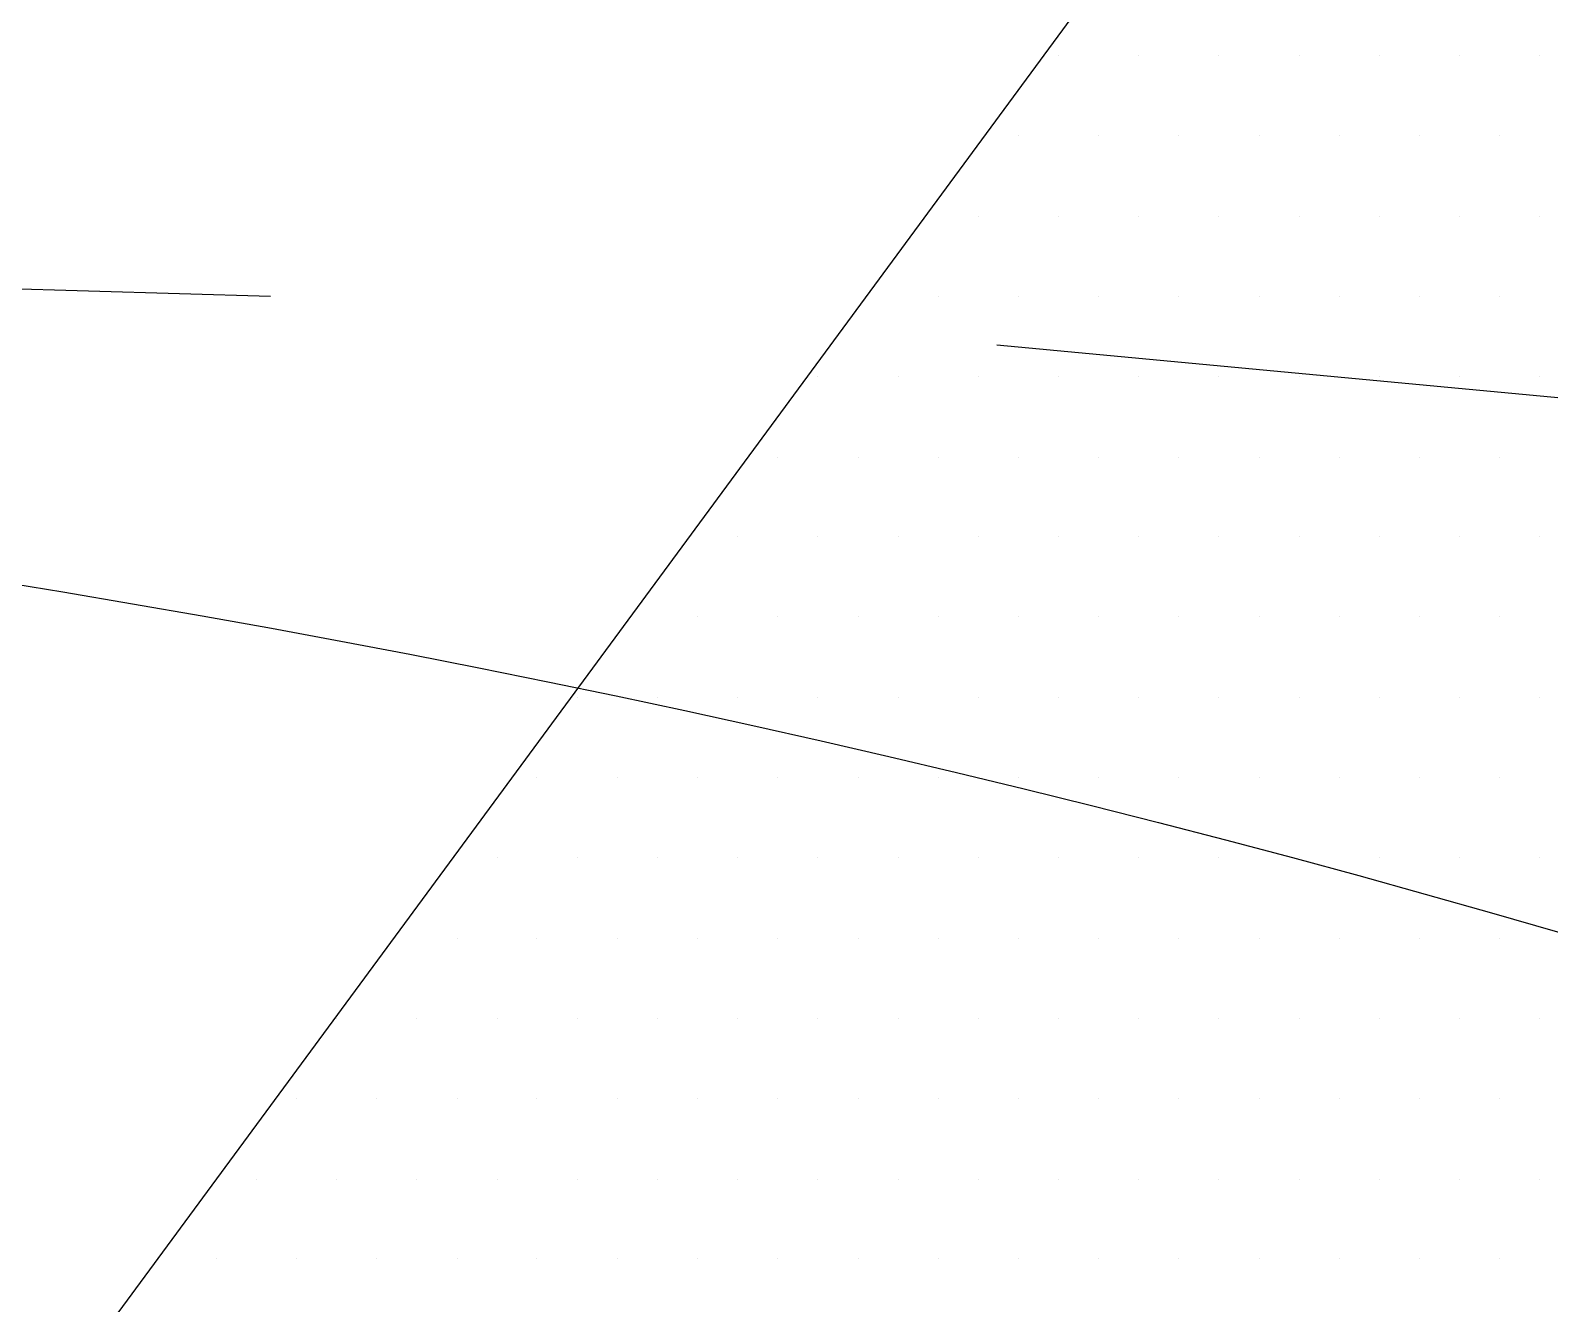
# Model space of a CAD drawing. Header units: metres. Extents: x 9606 to 9900, y 4805 to 4952.
# Drawn here: x 9833.1143 to 9833.3229, y 4847.3348 to 4847.5095 of the extents above; entities that cross this region are included whole.
import ezdxf

# ---------------------------------------------------------------- set-up
doc = ezdxf.new("R2010")
doc.units = ezdxf.units.M
doc.header["$LTSCALE"] = 2
doc.linetypes.add('CACHEX2', pattern=[0.75, 0.5, -0.25])
for name, color, linetype in [('CARTOUCHE', 7, 'Continuous'), ('LOGO', 4, 'Continuous'), ('rosace', 7, 'Continuous')]:
    doc.layers.add(name, color=color, linetype=linetype)

# ---------------------------------------------------------------- blocks, each defined once
blk = doc.blocks.new('A$C715108E3')
at = {"layer": 'LOGO', "color": 131}
for p, q in [((-0.3595, -0.4884), (-0.3595, -0.4884)), ((-0.3418, -0.4884), (-0.3418, -0.4884)), ((-0.2508, -0.4884), (-0.2508, -0.4884)), ((-0.1587, -0.4884), (-0.1587, -0.4884)), ((-0.0667, -0.4884), (-0.0667, -0.4884)), ((0.0251, -0.4884), (0.0251, -0.4884)), ((0.1166, -0.4884), (0.1166, -0.4884)), ((0.2084, -0.4884), (0.2084, -0.4884)), ((-0.4269, -0.5799), (-0.4269, -0.5799)), ((-0.3883, -0.5799), (-0.3883, -0.5799)), ((-0.2963, -0.5799), (-0.2963, -0.5799)), ((-0.2043, -0.5799), (-0.2043, -0.5799)), ((-0.1124, -0.5799), (-0.1124, -0.5799)), ((-0.021, -0.5799), (-0.021, -0.5799)), ((0.0708, -0.5799), (0.0708, -0.5799)), ((0.1627, -0.5799), (0.1627, -0.5799)), ((-0.4948, -0.6724), (-0.4948, -0.6724)), ((-0.4339, -0.6724), (-0.4339, -0.6724)), ((-0.3418, -0.6724), (-0.3418, -0.6724)), ((-0.2508, -0.6724), (-0.2508, -0.6724)), ((-0.1587, -0.6724), (-0.1587, -0.6724)), ((-0.0667, -0.6724), (-0.0667, -0.6724)), ((0.0251, -0.6724), (0.0251, -0.6724)), ((0.1166, -0.6724), (0.1166, -0.6724)), ((0.2084, -0.6724), (0.2084, -0.6724)), ((-0.5622, -0.7635), (-0.5622, -0.7635)), ((-0.4796, -0.7635), (-0.4796, -0.7635)), ((-0.3883, -0.7635), (-0.3883, -0.7635)), ((-0.2963, -0.7635), (-0.2963, -0.7635)), ((-0.2043, -0.7635), (-0.2043, -0.7635)), ((-0.1124, -0.7635), (-0.1124, -0.7635)), ((-0.021, -0.7635), (-0.021, -0.7635)), ((0.0708, -0.7635), (0.0708, -0.7635)), ((0.1627, -0.7635), (0.1627, -0.7635)), ((-0.6293, -0.855), (-0.6293, -0.855)), ((-0.6172, -0.855), (-0.6172, -0.855)), ((-0.5255, -0.855), (-0.5255, -0.855)), ((-0.4339, -0.855), (-0.4339, -0.855)), ((-0.3418, -0.855), (-0.3418, -0.855)), ((-0.2508, -0.855), (-0.2508, -0.855)), ((-0.1587, -0.855), (-0.1587, -0.855)), ((-0.0667, -0.855), (-0.0667, -0.855)), ((0.0251, -0.855), (0.0251, -0.855)), ((0.1166, -0.855), (0.1166, -0.855)), ((0.2084, -0.855), (0.2084, -0.855)), ((-0.697, -0.9472), (-0.697, -0.9472)), ((-0.6634, -0.9472), (-0.6634, -0.9472)), ((-0.5712, -0.9472), (-0.5712, -0.9472)), ((-0.4796, -0.9472), (-0.4796, -0.9472)), ((-0.3883, -0.9472), (-0.3883, -0.9472)), ((-0.2963, -0.9472), (-0.2963, -0.9472)), ((-0.2043, -0.9472), (-0.2043, -0.9472)), ((-0.1124, -0.9472), (-0.1124, -0.9472)), ((-0.021, -0.9472), (-0.021, -0.9472)), ((0.0708, -0.9472), (0.0708, -0.9472)), ((0.1627, -0.9472), (0.1627, -0.9472)), ((-0.765, -1.0386), (-0.765, -1.0386)), ((-0.7088, -1.0386), (-0.7088, -1.0386)), ((-0.6172, -1.0386), (-0.6172, -1.0386)), ((-0.5255, -1.0386), (-0.5255, -1.0386)), ((-0.4339, -1.0386), (-0.4339, -1.0386)), ((-0.3418, -1.0386), (-0.3418, -1.0386)), ((-0.2508, -1.0386), (-0.2508, -1.0386)), ((-0.1587, -1.0386), (-0.1587, -1.0386)), ((-0.0667, -1.0386), (-0.0667, -1.0386)), ((0.0251, -1.0386), (0.0251, -1.0386)), ((0.1166, -1.0386), (0.1166, -1.0386)), ((0.2084, -1.0386), (0.2084, -1.0386)), ((-0.8323, -1.1301), (-0.8323, -1.1301)), ((-0.7549, -1.1301), (-0.7549, -1.1301)), ((-0.6634, -1.1301), (-0.6634, -1.1301)), ((-0.5712, -1.1301), (-0.5712, -1.1301)), ((-0.4796, -1.1301), (-0.4796, -1.1301)), ((-0.3883, -1.1301), (-0.3883, -1.1301)), ((-0.2963, -1.1301), (-0.2963, -1.1301)), ((-0.2043, -1.1301), (-0.2043, -1.1301)), ((-0.1124, -1.1301), (-0.1124, -1.1301)), ((-0.021, -1.1301), (-0.021, -1.1301)), ((0.0708, -1.1301), (0.0708, -1.1301)), ((0.1627, -1.1301), (0.1627, -1.1301)), ((-0.9, -1.2223), (-0.9, -1.2223)), ((-0.8921, -1.2223), (-0.8921, -1.2223)), ((-0.8008, -1.2223), (-0.8008, -1.2223)), ((-0.7088, -1.2223), (-0.7088, -1.2223)), ((-0.6172, -1.2223), (-0.6172, -1.2223)), ((-0.5255, -1.2223), (-0.5255, -1.2223)), ((-0.4339, -1.2223), (-0.4339, -1.2223)), ((-0.3418, -1.2223), (-0.3418, -1.2223)), ((-0.2508, -1.2223), (-0.2508, -1.2223)), ((-0.1587, -1.2223), (-0.1587, -1.2223)), ((-0.0667, -1.2223), (-0.0667, -1.2223)), ((0.0251, -1.2223), (0.0251, -1.2223)), ((0.1166, -1.2223), (0.1166, -1.2223)), ((0.2084, -1.2223), (0.2084, -1.2223)), ((-0.9672, -1.3138), (-0.9672, -1.3138)), ((-0.9386, -1.3138), (-0.9386, -1.3138)), ((-0.8465, -1.3138), (-0.8465, -1.3138)), ((-0.7549, -1.3138), (-0.7549, -1.3138)), ((-0.6634, -1.3138), (-0.6634, -1.3138)), ((-0.5712, -1.3138), (-0.5712, -1.3138)), ((-0.4796, -1.3138), (-0.4796, -1.3138)), ((-0.3883, -1.3138), (-0.3883, -1.3138)), ((-0.2963, -1.3138), (-0.2963, -1.3138)), ((-0.2043, -1.3138), (-0.2043, -1.3138)), ((-0.1124, -1.3138), (-0.1124, -1.3138)), ((-0.021, -1.3138), (-0.021, -1.3138)), ((0.0708, -1.3138), (0.0708, -1.3138)), ((0.1627, -1.3138), (0.1627, -1.3138)), ((-1.0353, -1.4052), (-1.0353, -1.4052)), ((-0.9841, -1.4052), (-0.9841, -1.4052)), ((-0.8921, -1.4052), (-0.8921, -1.4052)), ((-0.8008, -1.4052), (-0.8008, -1.4052)), ((-0.7088, -1.4052), (-0.7088, -1.4052)), ((-0.6172, -1.4052), (-0.6172, -1.4052)), ((-0.5255, -1.4052), (-0.5255, -1.4052)), ((-0.4339, -1.4052), (-0.4339, -1.4052)), ((-0.3418, -1.4052), (-0.3418, -1.4052)), ((-0.2508, -1.4052), (-0.2508, -1.4052)), ((-0.1587, -1.4052), (-0.1587, -1.4052)), ((-0.0667, -1.4052), (-0.0667, -1.4052)), ((0.0251, -1.4052), (0.0251, -1.4052)), ((0.1166, -1.4052), (0.1166, -1.4052)), ((0.2084, -1.4052), (0.2084, -1.4052)), ((-1.1027, -1.4974), (-1.1027, -1.4974)), ((-1.0296, -1.4974), (-1.0296, -1.4974)), ((-0.9386, -1.4974), (-0.9386, -1.4974)), ((-0.8465, -1.4974), (-0.8465, -1.4974)), ((-0.7549, -1.4974), (-0.7549, -1.4974)), ((-0.6634, -1.4974), (-0.6634, -1.4974)), ((-0.5712, -1.4974), (-0.5712, -1.4974)), ((-0.4796, -1.4974), (-0.4796, -1.4974)), ((-0.3883, -1.4974), (-0.3883, -1.4974)), ((-0.2963, -1.4974), (-0.2963, -1.4974)), ((-0.2043, -1.4974), (-0.2043, -1.4974)), ((-0.1124, -1.4974), (-0.1124, -1.4974)), ((-0.021, -1.4974), (-0.021, -1.4974)), ((0.0708, -1.4974), (0.0708, -1.4974)), ((0.1627, -1.4974), (0.1627, -1.4974)), ((-1.1702, -1.5889), (-1.1702, -1.5889)), ((-1.1674, -1.5889), (-1.1674, -1.5889)), ((-1.0761, -1.5889), (-1.0761, -1.5889)), ((-0.9841, -1.5889), (-0.9841, -1.5889)), ((-0.8921, -1.5889), (-0.8921, -1.5889)), ((-0.8008, -1.5889), (-0.8008, -1.5889)), ((-0.7088, -1.5889), (-0.7088, -1.5889)), ((-0.6172, -1.5889), (-0.6172, -1.5889)), ((-0.5255, -1.5889), (-0.5255, -1.5889)), ((-0.4339, -1.5889), (-0.4339, -1.5889)), ((-0.3418, -1.5889), (-0.3418, -1.5889)), ((-0.2508, -1.5889), (-0.2508, -1.5889)), ((-0.1587, -1.5889), (-0.1587, -1.5889)), ((-0.0667, -1.5889), (-0.0667, -1.5889)), ((0.0251, -1.5889), (0.0251, -1.5889)), ((0.1166, -1.5889), (0.1166, -1.5889)), ((0.2084, -1.5889), (0.2084, -1.5889)), ((-1.2377, -1.6803), (-1.2377, -1.6803)), ((-1.2137, -1.6803), (-1.2137, -1.6803)), ((-1.1217, -1.6803), (-1.1217, -1.6803)), ((-1.0296, -1.6803), (-1.0296, -1.6803)), ((-0.9386, -1.6803), (-0.9386, -1.6803)), ((-0.8465, -1.6803), (-0.8465, -1.6803)), ((-0.7549, -1.6803), (-0.7549, -1.6803)), ((-0.6634, -1.6803), (-0.6634, -1.6803)), ((-0.5712, -1.6803), (-0.5712, -1.6803)), ((-0.4796, -1.6803), (-0.4796, -1.6803)), ((-0.3883, -1.6803), (-0.3883, -1.6803)), ((-0.2963, -1.6803), (-0.2963, -1.6803)), ((-0.2043, -1.6803), (-0.2043, -1.6803)), ((-0.1124, -1.6803), (-0.1124, -1.6803)), ((-0.021, -1.6803), (-0.021, -1.6803)), ((0.0708, -1.6803), (0.0708, -1.6803)), ((0.1627, -1.6803), (0.1627, -1.6803)), ((-1.3055, -1.7729), (-1.3055, -1.7729)), ((-1.2594, -1.7729), (-1.2594, -1.7729)), ((-1.1674, -1.7729), (-1.1674, -1.7729)), ((-1.0761, -1.7729), (-1.0761, -1.7729)), ((-0.9841, -1.7729), (-0.9841, -1.7729)), ((-0.8921, -1.7729), (-0.8921, -1.7729)), ((-0.8008, -1.7729), (-0.8008, -1.7729)), ((-0.7088, -1.7729), (-0.7088, -1.7729)), ((-0.6172, -1.7729), (-0.6172, -1.7729)), ((-0.5255, -1.7729), (-0.5255, -1.7729)), ((-0.4339, -1.7729), (-0.4339, -1.7729)), ((-0.3418, -1.7729), (-0.3418, -1.7729)), ((-0.2508, -1.7729), (-0.2508, -1.7729)), ((-0.1587, -1.7729), (-0.1587, -1.7729)), ((-0.0667, -1.7729), (-0.0667, -1.7729)), ((0.0251, -1.7729), (0.0251, -1.7729)), ((0.1166, -1.7729), (0.1166, -1.7729)), ((0.2084, -1.7729), (0.2084, -1.7729)), ((-1.373, -1.864), (-1.373, -1.864)), ((-1.305, -1.864), (-1.305, -1.864)), ((-1.2137, -1.864), (-1.2137, -1.864)), ((-1.1217, -1.864), (-1.1217, -1.864)), ((-1.0296, -1.864), (-1.0296, -1.864)), ((-0.9386, -1.864), (-0.9386, -1.864)), ((-0.8465, -1.864), (-0.8465, -1.864)), ((-0.7549, -1.864), (-0.7549, -1.864)), ((-0.6634, -1.864), (-0.6634, -1.864)), ((-0.5712, -1.864), (-0.5712, -1.864)), ((-0.4796, -1.864), (-0.4796, -1.864)), ((-0.3883, -1.864), (-0.3883, -1.864)), ((-0.2963, -1.864), (-0.2963, -1.864)), ((-0.2043, -1.864), (-0.2043, -1.864)), ((-0.1124, -1.864), (-0.1124, -1.864)), ((-0.021, -1.864), (-0.021, -1.864)), ((0.0708, -1.864), (0.0708, -1.864)), ((0.1627, -1.864), (0.1627, -1.864))]:
    blk.add_line(p, q, dxfattribs=at)
blk.add_lwpolyline([(-3.7783, -7.7906), (-1.5572, -4.8561), (4.8497, -5.4935), (3.9051, -3.7588), (-0.4601, -3.2749), (1.2763, -0.8417), (0, 0), (-1.7101, -2.322), (-3.5228, 1.6324), (-4.3907, 1.9382), (-5.4878, 2.0402), (-2.8588, -3.8274), (-4.4672, -5.9198), (-4.8244, -3.2921), (-5.1561, -2.8832), (-5.6923, -1.5053), (-6.7131, -2.8584), (-7.4026, -1.3018), (-8.4999, -2.7561), (-7.811, -4.4145), (-9.1641, -6.2255)], dxfattribs=at)
blk = doc.blocks.new('A$C581E6685')
at = {"layer": 'rosace', "color": 32, "linetype": 'CACHEX2', "ltscale": 1.5}
blk.add_ellipse((-38.0538, 23.8138), major_axis=(-19.0311, -3.534), ratio=0.590567, dxfattribs=at)
at = {"layer": 'rosace', "color": 32}
blk.add_ellipse((-37.6144, 23.8499), major_axis=(-13.5768, -4.2839), ratio=0.791971, dxfattribs=at)
at = {"layer": 'CARTOUCHE'}
blk.add_blockref('A$C715108E3', (-31.6739, 36.3189), dxfattribs=at)

msp = doc.modelspace()

# ---------------------------------------------------------------- linework, layer by layer
at = {"layer": 'CARTOUCHE'}
msp.add_rational_spline([(9829.64323, 4848.05468), (9829.64323, 4845.87645), (9829.64323, 4843.69822), (9829.64323, 4842.93022), (9830.41123, 4842.93022), (9839.51909, 4842.93022), (9848.62694, 4842.93022), (9849.39494, 4842.93022), (9849.39494, 4843.69822), (9849.39494, 4845.87645), (9849.39494, 4848.05468), (9849.39494, 4848.82268), (9848.62694, 4848.82268), (9839.51909, 4848.82268), (9830.41123, 4848.82268), (9829.64323, 4848.82268), (9829.64323, 4848.05468)], [1, 1, 1, 0.707106781187, 1, 1, 1, 0.707106781187, 1, 1, 1, 0.707106781187, 1, 1, 1, 0.707106781187, 1], degree=2, knots=[0, 0, 0, 1, 1, 2.570796, 2.570796, 3.570796, 3.570796, 5.141593, 5.141593, 6.141593, 6.141593, 7.712389, 7.712389, 8.712389, 8.712389, 10.283185, 10.283185, 10.283185], dxfattribs=at)

# ---------------------------------------------------------------- block references
at = {"layer": 'CARTOUCHE', "xscale": 0.12, "yscale": 0.12, "zscale": 0.12}
msp.add_blockref('A$C581E6685', (9837.09738, 4843.20633), dxfattribs=at)

doc.saveas('drawing.dxf')
